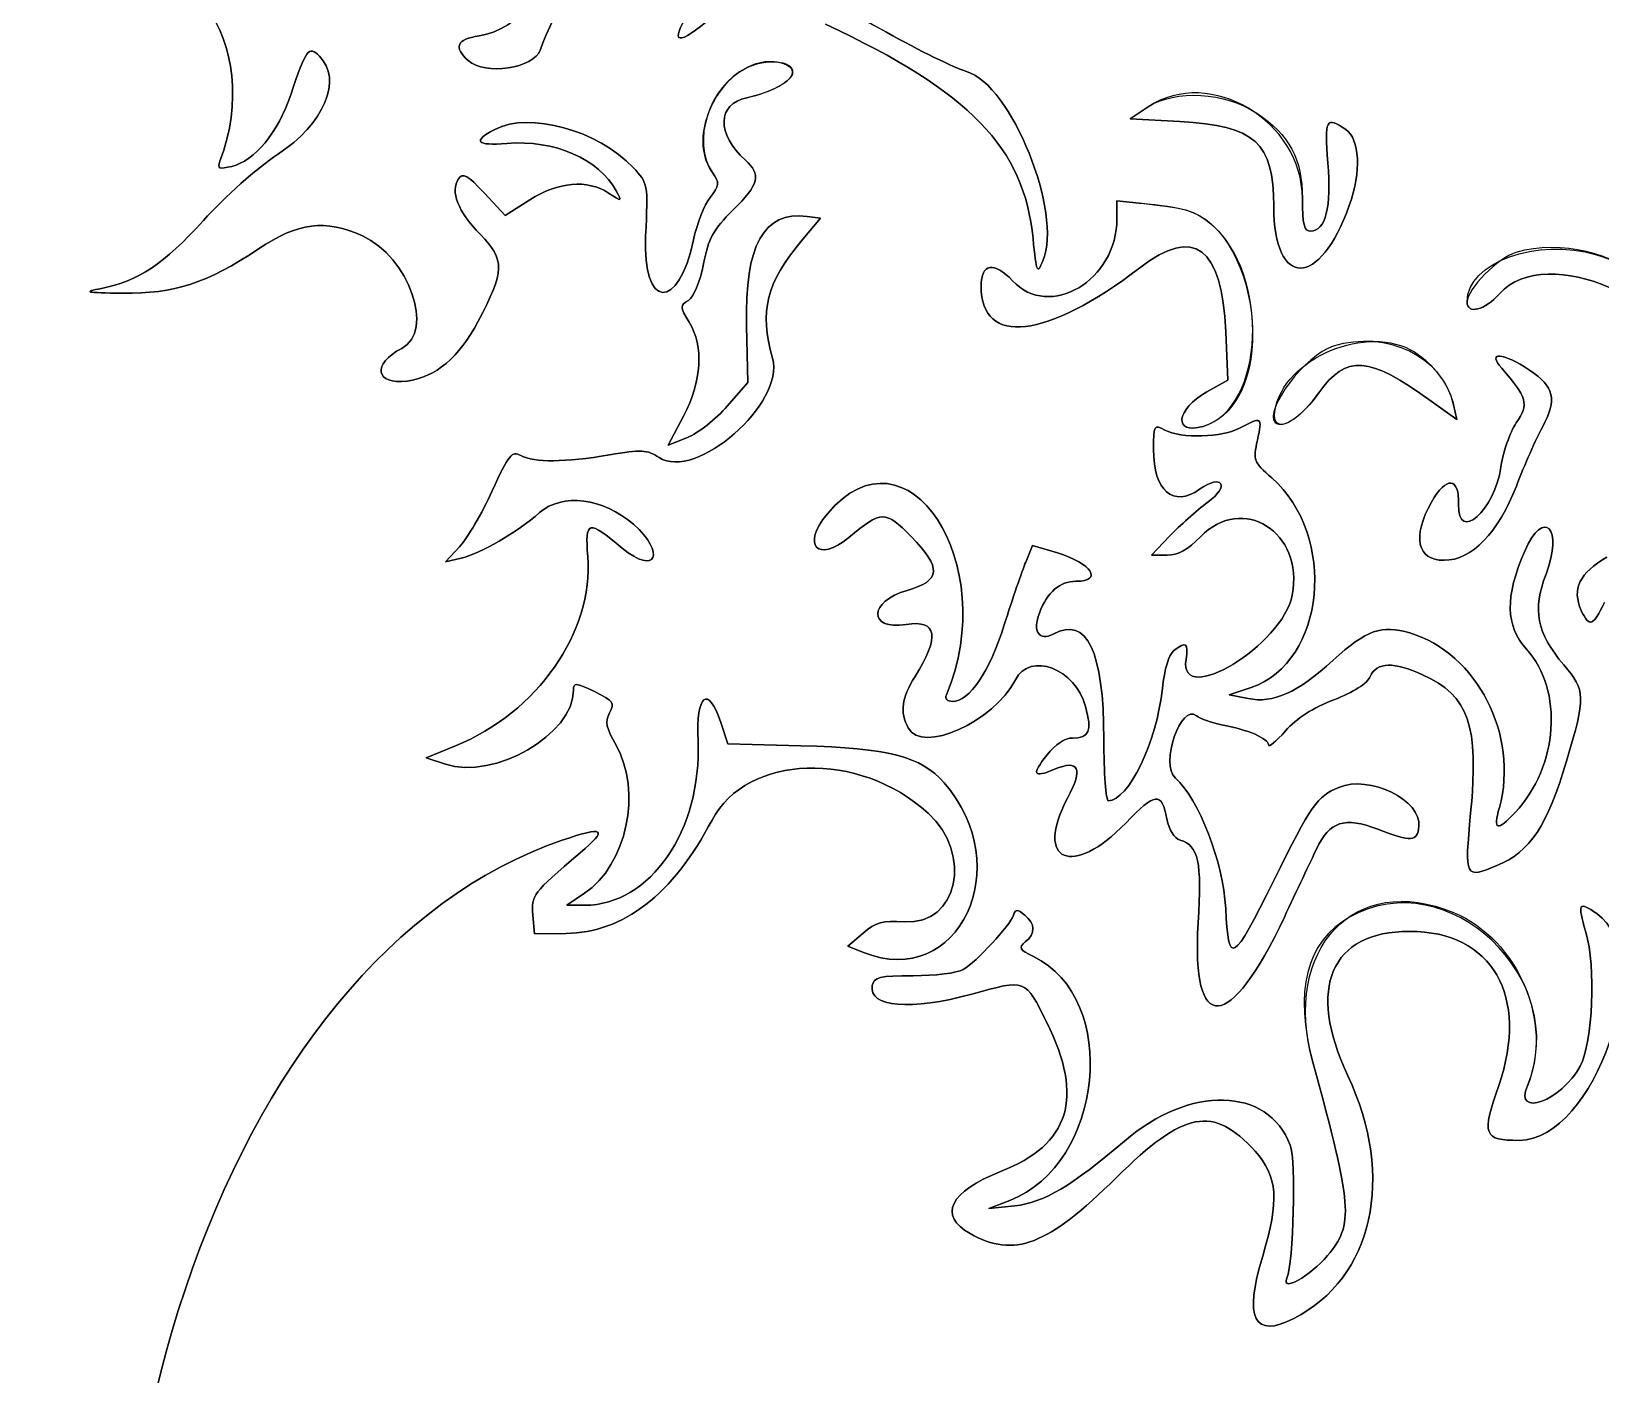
# Model space of a CAD drawing. Extents: x 0 to 106, y 0 to 59.
# Drawn here: x 40.89 to 54.13, y 35.49 to 46.82 of the extents above; entities that cross this region are included whole.
import ezdxf

# ---------------------------------------------------------------- set-up
doc = ezdxf.new("R2010")
doc.units = 0
doc.layers.get('0').update_dxf_attribs({"linetype": 'CONTINUOUS'})

msp = doc.modelspace()

# ---------------------------------------------------------------- linework, layer by layer
at = {"color": 7}
for p, q in [((50.314962, 46.186606), (50.160446, 46.085006)), ((50.160446, 46.085006), (50.314962, 46.186606)), ((50.160446, 46.085006), (50.579545, 46.061988)), ((50.579545, 46.061988), (50.160446, 46.085006)), ((44.88757, 45.269032), (44.712681, 45.456622)), ((44.712681, 45.456622), (44.88757, 45.269032)), ((45.096326, 45.401324), (44.88757, 45.269032)), ((44.88757, 45.269032), (45.096326, 45.401324)), ((50.237704, 45.373013), (50.050379, 45.393122)), ((50.050379, 45.393122), (50.050379, 45.243897)), ((50.050379, 45.243897), (50.050379, 45.393122)), ((50.050379, 45.393122), (50.237704, 45.373013)), ((47.385763, 45.052339), (47.549011, 45.247072)), ((47.549011, 45.247072), (47.385763, 45.052339)), ((47.549011, 45.247072), (47.435505, 45.26083)), ((47.435505, 45.26083), (47.549011, 45.247072)), ((46.924066, 44.3377), (46.934914, 43.859598)), ((46.934914, 43.859598), (46.924066, 44.3377)), ((50.967953, 44.287429), (50.985945, 43.879707)), ((50.985945, 43.879707), (50.967953, 44.287429)), ((46.934914, 43.859598), (46.761876, 43.660367)), ((46.761876, 43.660367), (46.934914, 43.859598)), ((50.985945, 43.879707), (50.809468, 43.780488)), ((50.809468, 43.780488), (50.985945, 43.879707)), ((46.263137, 43.329903), (46.392783, 43.576494)), ((46.392783, 43.576494), (46.263137, 43.329903)), ((52.703088, 43.702965), (52.918724, 43.548184)), ((52.918724, 43.548184), (52.703088, 43.702965)), ((52.918724, 43.548184), (52.891207, 43.670157)), ((52.891207, 43.670157), (52.918724, 43.548184)), ((46.425856, 43.39552), (46.263137, 43.329903)), ((46.263137, 43.329903), (46.425856, 43.39552)), ((50.493556, 42.562612), (50.341685, 42.402804)), ((50.341685, 42.402804), (50.493556, 42.562612)), ((44.383804, 42.346713), (44.502602, 42.473977)), ((44.502602, 42.473977), (44.383804, 42.346713)), ((49.337592, 42.48456), (49.280178, 42.344596)), ((49.280178, 42.344596), (49.337592, 42.48456)), ((49.5482, 42.42106), (49.337592, 42.48456)), ((49.337592, 42.48456), (49.5482, 42.42106)), ((50.341685, 42.402804), (50.473976, 42.402804)), ((50.473976, 42.402804), (50.341685, 42.402804)), ((44.516096, 42.377933), (44.383804, 42.346713)), ((44.383804, 42.346713), (44.516096, 42.377933)), ((50.99838, 41.223558), (51.183853, 41.287057)), ((51.183853, 41.287057), (50.99838, 41.223558)), ((51.156601, 41.192337), (50.99838, 41.223558)), ((50.99838, 41.223558), (51.156601, 41.192337)), ((46.766904, 40.810014), (46.707108, 40.989137)), ((46.707108, 40.989137), (46.766904, 40.810014)), ((44.220556, 40.692804), (44.468206, 40.79361)), ((44.468206, 40.79361), (44.220556, 40.692804)), ((47.383382, 40.793875), (46.766904, 40.810014)), ((46.766904, 40.810014), (47.383382, 40.793875)), ((44.382481, 40.639358), (44.220556, 40.692804)), ((44.220556, 40.692804), (44.382481, 40.639358)), ((45.406947, 39.44847), (45.556965, 39.549276)), ((45.556965, 39.549276), (45.406947, 39.44847)), ((45.120139, 39.365391), (45.133368, 39.205847)), ((45.133368, 39.205847), (45.120139, 39.365391)), ((45.558553, 39.44847), (45.406947, 39.44847)), ((45.406947, 39.44847), (45.558553, 39.44847)), ((45.133368, 39.205847), (45.397951, 39.209816)), ((45.397951, 39.209816), (45.133368, 39.205847)), ((47.907256, 39.212726), (47.779198, 39.102395)), ((47.779198, 39.102395), (47.907256, 39.212726)), ((47.779198, 39.102395), (47.91149, 39.049743)), ((47.91149, 39.049743), (47.779198, 39.102395)), ((48.969822, 36.889158), (49.14577, 36.957421)), ((49.14577, 36.957421), (48.969822, 36.889158)), ((49.18969, 36.912442), (48.969822, 36.889158)), ((48.969822, 36.889158), (49.18969, 36.912442))]:
    msp.add_line(p, q, dxfattribs=at)
for points in [[(45.184697, 46.668676), (45.282064, 46.949664), (45.659624, 47.659804), (45.795619, 47.817231)], [(45.795619, 47.817231), (45.659624, 47.659804), (45.282064, 46.949664), (45.184697, 46.668676)], [(42.479071, 45.725967), (42.862716, 46.725562), (42.164482, 47.683088), (41.380522, 47.232503)], [(41.380522, 47.232503), (42.164482, 47.683088), (42.862716, 46.725562), (42.479071, 45.725967)], [(45.317253, 47.66589), (45.272539, 47.186465), (45.01748, 46.84092), (44.666908, 46.784828)], [(44.666908, 46.784828), (45.01748, 46.84092), (45.272539, 47.186465), (45.317253, 47.66589)], [(48.106487, 46.814462), (47.237597, 47.302882), (46.948407, 47.382257), (46.665304, 47.209749)], [(47.365655, 47.193609), (47.501915, 47.137518), (47.83529, 46.966861), (48.106487, 46.814462)], [(46.434058, 46.978503), (46.269223, 46.708099), (46.344364, 46.695399), (46.63276, 46.944901)], [(46.63276, 46.944901), (46.344364, 46.695399), (46.269223, 46.708099), (46.434058, 46.978503)], [(47.591344, 46.883253), (48.815041, 46.308314), (49.265626, 45.842913), (49.34209, 45.074828)], [(49.34209, 45.074828), (49.265626, 45.842913), (48.815041, 46.308314), (47.591344, 46.883253)], [(44.666908, 46.784828), (44.47826, 46.754666), (44.449685, 46.690108), (44.574568, 46.576866)], [(44.574568, 46.576866), (44.449685, 46.690108), (44.47826, 46.754666), (44.666908, 46.784828)], [(48.779851, 46.484262), (48.680897, 46.513366), (48.37795, 46.662062), (48.106487, 46.814462)], [(48.106487, 46.814462), (48.37795, 46.662062), (48.680897, 46.513366), (48.779851, 46.484262)], [(43.319122, 46.614172), (43.228899, 46.704395), (43.207997, 46.67582), (43.077558, 46.287412)], [(43.077558, 46.287412), (43.207997, 46.67582), (43.228899, 46.704395), (43.319122, 46.614172)], [(44.574568, 46.576866), (44.718766, 46.446427), (45.129135, 46.508075), (45.184697, 46.668676)], [(45.184697, 46.668676), (45.129135, 46.508075), (44.718766, 46.446427), (44.574568, 46.576866)], [(46.63567, 45.631246), (46.385639, 45.988169), (46.780397, 46.644864), (47.194999, 46.562049)], [(42.965374, 45.782852), (43.361191, 46.043731), (43.518882, 46.414412), (43.319122, 46.614172)], [(43.319122, 46.614172), (43.518882, 46.414412), (43.361191, 46.043731), (42.965374, 45.782852)], [(46.920097, 46.512043), (46.609477, 46.362025), (46.456283, 45.887363), (46.63567, 45.631246)], [(47.316178, 46.477912), (47.316178, 46.57422), (47.08943, 46.593799), (46.920097, 46.512043)], [(47.194999, 46.562049), (47.435505, 46.513895), (47.278343, 46.338212), (46.927505, 46.262541)], [(51.615123, 45.412701), (51.613536, 46.067015), (50.836455, 46.529506), (50.314962, 46.186606)], [(46.927505, 46.262541), (47.134939, 46.307256), (47.316178, 46.407798), (47.316178, 46.477912)], [(49.425169, 44.886181), (49.595032, 45.29258), (49.159263, 46.372079), (48.779851, 46.484262)], [(48.779851, 46.484262), (49.159263, 46.372079), (49.595032, 45.29258), (49.425169, 44.886181)], [(43.077558, 46.287412), (42.970931, 45.969383), (42.772493, 45.728348), (42.579612, 45.683105)], [(42.579612, 45.683105), (42.772493, 45.728348), (42.970931, 45.969383), (43.077558, 46.287412)], [(46.914805, 45.736286), (46.668743, 45.959065), (46.674564, 46.208037), (46.927505, 46.262541)], [(46.927505, 46.262541), (46.674564, 46.208037), (46.668743, 45.959065), (46.914805, 45.736286)], [(50.314962, 46.186606), (50.539328, 46.334243), (50.966101, 46.308843), (51.22989, 46.132367)], [(45.966275, 45.673844), (45.671265, 45.987904), (45.09368, 46.147448), (44.800522, 45.995577)], [(44.800522, 45.995577), (45.09368, 46.147448), (45.671265, 45.987904), (45.966275, 45.673844)], [(51.22989, 46.132367), (51.507173, 45.947158), (51.614329, 45.746869), (51.615123, 45.412701)], [(51.980777, 45.994254), (51.815677, 46.109877), (51.800067, 46.080773), (51.830494, 45.713796)], [(51.830494, 45.713796), (51.800067, 46.080773), (51.815677, 46.109877), (51.980777, 45.994254)], [(44.800522, 45.995577), (44.607112, 45.895829), (44.642037, 45.854819), (44.902387, 45.876515)], [(44.902387, 45.876515), (44.642037, 45.854819), (44.607112, 45.895829), (44.800522, 45.995577)], [(50.579545, 46.061988), (51.217719, 46.026798), (51.373294, 45.886834), (51.373294, 45.34682)], [(51.373294, 45.34682), (51.373294, 45.886834), (51.217719, 46.026798), (50.579545, 46.061988)], [(52.010939, 45.351847), (52.113333, 45.643153), (52.100898, 45.910117), (51.980777, 45.994254)], [(51.980777, 45.994254), (52.100898, 45.910117), (52.113333, 45.643153), (52.010939, 45.351847)], [(44.902387, 45.876515), (45.302701, 45.909588), (45.679996, 45.745811), (45.824459, 45.475672)], [(45.824459, 45.475672), (45.679996, 45.745811), (45.302701, 45.909588), (44.902387, 45.876515)], [(42.340165, 45.226963), (42.518229, 45.423549), (42.799481, 45.67358), (42.965374, 45.782852)], [(42.965374, 45.782852), (42.799481, 45.67358), (42.518229, 45.423549), (42.340165, 45.226963)], [(42.579612, 45.683105), (42.471663, 45.657705), (42.455523, 45.664584), (42.479071, 45.725967)], [(42.479071, 45.725967), (42.455523, 45.664584), (42.471663, 45.657705), (42.579612, 45.683105)], [(46.809766, 45.313747), (47.030164, 45.53044), (47.050801, 45.613255), (46.914805, 45.736286)], [(46.914805, 45.736286), (47.050801, 45.613255), (47.030164, 45.53044), (46.809766, 45.313747)], [(51.830494, 45.713796), (51.861979, 45.338618), (51.811179, 45.137005), (51.685767, 45.137005)], [(51.685767, 45.137005), (51.811179, 45.137005), (51.861979, 45.338618), (51.830494, 45.713796)], [(44.493342, 45.577801), (44.421904, 45.470909), (44.487521, 45.303957), (44.67802, 45.108695)], [(44.67802, 45.108695), (44.487521, 45.303957), (44.421904, 45.470909), (44.493342, 45.577801)], [(44.712681, 45.456622), (44.567425, 45.612196), (44.530119, 45.632834), (44.493342, 45.577801)], [(44.493342, 45.577801), (44.530119, 45.632834), (44.567425, 45.612196), (44.712681, 45.456622)], [(45.758842, 45.458209), (45.580778, 45.57489), (45.337097, 45.553988), (45.096326, 45.401324)], [(45.096326, 45.401324), (45.337097, 45.553988), (45.580778, 45.57489), (45.758842, 45.458209)], [(46.072108, 45.095201), (46.09354, 45.535732), (46.092746, 45.539171), (45.966275, 45.673844)], [(45.966275, 45.673844), (46.092746, 45.539171), (46.09354, 45.535732), (46.072108, 45.095201)], [(46.63567, 45.631246), (46.69917, 45.540494), (46.697583, 45.52409), (46.616091, 45.420374)], [(46.616091, 45.420374), (46.697583, 45.52409), (46.69917, 45.540494), (46.63567, 45.631246)], [(45.824459, 45.475672), (45.873407, 45.38439), (45.872084, 45.384126), (45.758842, 45.458209)], [(45.758842, 45.458209), (45.872084, 45.384126), (45.873407, 45.38439), (45.824459, 45.475672)], [(46.616091, 45.420374), (46.567408, 45.358461), (46.504966, 45.198124), (46.476921, 45.064245)], [(46.476921, 45.064245), (46.504966, 45.198124), (46.567408, 45.358461), (46.616091, 45.420374)], [(46.560793, 44.859987), (46.603391, 45.07668), (46.644402, 45.151557), (46.809766, 45.313747)], [(46.809766, 45.313747), (46.644402, 45.151557), (46.603391, 45.07668), (46.560793, 44.859987)], [(47.435505, 45.26083), (47.067205, 45.30528), (46.908191, 45.018207), (46.924066, 44.3377)], [(46.924066, 44.3377), (46.908191, 45.018207), (47.067205, 45.30528), (47.435505, 45.26083)], [(50.844657, 45.195743), (50.712895, 45.306603), (50.629551, 45.330945), (50.237704, 45.373013)], [(50.237704, 45.373013), (50.340891, 45.361901), (50.489058, 45.343115), (50.56711, 45.331209)], [(50.56711, 45.331209), (51.267461, 45.225111), (51.443673, 43.686561), (50.777982, 43.489447)], [(51.373294, 45.34682), (51.373294, 44.649114), (51.764348, 44.652289), (52.010939, 45.351847)], [(52.010939, 45.351847), (51.764348, 44.652289), (51.373294, 44.649114), (51.373294, 45.34682)], [(51.685767, 45.137005), (51.629411, 45.137005), (51.615652, 45.190451), (51.615123, 45.412701)], [(51.615123, 45.412701), (51.615652, 45.190451), (51.629411, 45.137005), (51.685767, 45.137005)], [(41.48027, 44.653612), (41.792742, 44.715524), (42.004409, 44.856547), (42.340165, 45.226963)], [(42.340165, 45.226963), (42.004409, 44.856547), (41.792742, 44.715524), (41.48027, 44.653612)], [(43.682659, 45.097053), (43.369393, 45.239134), (43.138147, 45.210295), (42.805037, 44.986722)], [(42.805037, 44.986722), (43.138147, 45.210295), (43.369393, 45.239134), (43.682659, 45.097053)], [(50.050379, 45.243897), (50.050379, 44.720552), (49.483378, 44.382679), (49.168259, 44.717906)], [(49.168259, 44.717906), (49.483378, 44.382679), (50.050379, 44.720552), (50.050379, 45.243897)], [(50.244318, 44.828237), (50.703105, 45.179603), (50.936732, 45.004978), (50.967953, 44.287429)], [(50.967953, 44.287429), (50.936732, 45.004978), (50.703105, 45.179603), (50.244318, 44.828237)], [(50.777982, 43.489447), (51.300534, 43.643963), (51.344719, 44.775056), (50.844657, 45.195743)], [(54.834305, 43.857217), (55.141486, 44.450941), (54.198247, 45.182778), (53.417198, 44.95656)], [(44.014446, 44.147465), (44.293846, 44.291927), (44.074771, 44.918724), (43.682659, 45.097053)], [(43.682659, 45.097053), (44.074771, 44.918724), (44.293846, 44.291927), (44.014446, 44.147465)], [(44.67802, 45.108695), (44.887041, 44.894118), (44.884395, 44.802572), (44.657383, 44.372096)], [(44.657383, 44.372096), (44.884395, 44.802572), (44.887041, 44.894118), (44.67802, 45.108695)], [(46.476921, 45.064245), (46.350714, 44.455175), (46.042475, 44.478723), (46.072108, 45.095201)], [(46.072108, 45.095201), (46.042475, 44.478723), (46.350714, 44.455175), (46.476921, 45.064245)], [(47.143141, 44.064386), (47.03228, 44.463112), (47.090489, 44.699649), (47.385763, 45.052339)], [(47.385763, 45.052339), (47.090489, 44.699649), (47.03228, 44.463112), (47.143141, 44.064386)], [(49.34209, 45.074828), (49.371194, 44.782199), (49.376486, 44.770029), (49.425169, 44.886181)], [(49.425169, 44.886181), (49.376486, 44.770029), (49.371194, 44.782199), (49.34209, 45.074828)], [(53.004713, 44.540106), (53.004713, 44.871628), (53.595262, 45.08647), (54.097177, 44.937245)], [(53.277763, 44.607839), (53.670669, 45.055514), (54.879284, 44.513912), (54.615495, 44.008029)], [(54.615495, 44.008029), (54.879284, 44.513912), (53.670669, 45.055514), (53.277763, 44.607839)], [(42.805037, 44.986722), (42.375619, 44.698856), (42.093573, 44.606781), (41.659128, 44.612602)], [(41.659128, 44.612602), (42.093573, 44.606781), (42.375619, 44.698856), (42.805037, 44.986722)], [(53.417198, 44.95656), (53.268767, 44.913433), (53.004713, 44.646997), (53.004713, 44.540106)], [(54.097177, 44.937245), (54.68852, 44.761826), (55.037505, 44.250123), (54.834305, 43.857217)], [(46.433, 44.552541), (46.479037, 44.581381), (46.530102, 44.704412), (46.560793, 44.859987)], [(46.560793, 44.859987), (46.530102, 44.704412), (46.479037, 44.581381), (46.433, 44.552541)], [(49.168259, 44.717906), (49.012684, 44.883535), (48.903676, 44.864485), (48.903676, 44.671868)], [(48.903676, 44.671868), (48.903676, 44.864485), (49.012684, 44.883535), (49.168259, 44.717906)], [(48.903676, 44.671868), (48.903676, 44.160165), (49.456919, 44.224458), (50.244318, 44.828237)], [(50.244318, 44.828237), (49.456919, 44.224458), (48.903676, 44.160165), (48.903676, 44.671868)], [(41.659128, 44.612602), (41.34348, 44.616835), (41.320462, 44.622127), (41.48027, 44.653612)], [(41.48027, 44.653612), (41.320462, 44.622127), (41.34348, 44.616835), (41.659128, 44.612602)], [(46.43935, 44.368921), (46.361033, 44.497243), (46.360769, 44.507298), (46.433, 44.552541)], [(46.433, 44.552541), (46.360769, 44.507298), (46.361033, 44.497243), (46.43935, 44.368921)], [(53.004713, 44.540106), (53.004713, 44.430833), (53.155261, 44.468404), (53.277763, 44.607839)], [(53.277763, 44.607839), (53.155261, 44.468404), (53.004713, 44.430833), (53.004713, 44.540106)], [(44.657383, 44.372096), (44.497575, 44.069413), (44.299667, 43.903255), (44.060484, 43.87124)], [(44.060484, 43.87124), (44.299667, 43.903255), (44.497575, 44.069413), (44.657383, 44.372096)], [(46.392783, 43.576494), (46.547829, 43.87124), (46.565027, 44.16281), (46.43935, 44.368921)], [(46.43935, 44.368921), (46.565027, 44.16281), (46.547829, 43.87124), (46.392783, 43.576494)], [(51.391021, 43.65878), (51.50294, 44.104602), (52.230014, 44.367333), (52.595932, 44.094019)], [(52.891207, 43.670157), (52.799926, 44.076292), (52.330556, 44.305156), (51.874414, 44.165192)], [(44.060484, 43.87124), (43.791667, 43.834992), (43.761505, 44.016761), (44.014446, 44.147465)], [(44.014446, 44.147465), (43.761505, 44.016761), (43.791667, 43.834992), (44.060484, 43.87124)], [(51.874414, 44.165192), (51.642375, 44.094019), (51.285188, 43.622532), (51.386523, 43.521197)], [(53.532292, 43.964109), (53.305279, 44.114392), (53.170607, 44.123123), (53.297342, 43.979454)], [(53.297342, 43.979454), (53.170607, 44.123123), (53.305279, 44.114392), (53.532292, 43.964109)], [(46.185615, 43.22698), (46.49597, 43.023516), (47.249238, 43.682328), (47.143141, 44.064386)], [(47.143141, 44.064386), (47.249238, 43.682328), (46.49597, 43.023516), (46.185615, 43.22698)], [(51.7535, 43.771757), (51.987656, 44.097723), (52.17207, 44.084494), (52.703088, 43.702965)], [(52.703088, 43.702965), (52.17207, 44.084494), (51.987656, 44.097723), (51.7535, 43.771757)], [(52.595932, 44.094019), (52.74648, 43.981571), (52.856811, 43.82335), (52.891207, 43.670157)], [(53.297342, 43.979454), (53.512713, 43.735244), (53.528323, 43.677301), (53.420638, 43.518551)], [(53.420638, 43.518551), (53.528323, 43.677301), (53.512713, 43.735244), (53.297342, 43.979454)], [(53.640771, 43.483361), (53.766977, 43.715136), (53.742106, 43.825467), (53.532292, 43.964109)], [(53.532292, 43.964109), (53.742106, 43.825467), (53.766977, 43.715136), (53.640771, 43.483361)], [(50.809468, 43.780488), (50.545943, 43.632586), (50.522395, 43.413776), (50.777982, 43.489447)], [(50.777982, 43.489447), (50.522395, 43.413776), (50.545943, 43.632586), (50.809468, 43.780488)], [(51.7535, 43.771757), (51.541569, 43.476747), (51.328844, 43.410336), (51.391021, 43.65878)], [(51.386523, 43.521197), (51.446054, 43.461665), (51.612213, 43.575172), (51.7535, 43.771757)], [(46.761876, 43.660367), (46.666627, 43.550565), (46.51555, 43.431503), (46.425856, 43.39552)], [(46.425856, 43.39552), (46.51555, 43.431503), (46.666627, 43.550565), (46.761876, 43.660367)], [(51.235711, 43.371972), (51.280161, 43.569615), (51.272753, 43.575172), (51.090455, 43.476482)], [(51.090455, 43.476482), (51.272753, 43.575172), (51.280161, 43.569615), (51.235711, 43.371972)], [(48.610783, 41.223293), (49.076449, 42.334806), (48.277673, 43.549507), (47.606161, 42.751525)], [(47.606161, 42.751525), (48.277673, 43.549507), (49.076449, 42.334806), (48.610783, 41.223293)], [(50.453868, 43.457697), (50.362852, 43.50638), (50.358883, 43.499765), (50.358883, 43.296301)], [(50.358883, 43.296301), (50.358883, 43.499765), (50.362852, 43.50638), (50.453868, 43.457697)], [(51.090455, 43.476482), (50.940436, 43.395255), (50.589864, 43.384936), (50.453868, 43.457697)], [(50.453868, 43.457697), (50.589864, 43.384936), (50.940436, 43.395255), (51.090455, 43.476482)], [(53.420638, 43.518551), (53.366134, 43.438382), (53.307661, 43.269843), (53.290198, 43.143637)], [(53.290198, 43.143637), (53.307661, 43.269843), (53.366134, 43.438382), (53.420638, 43.518551)], [(53.421431, 42.985416), (53.489429, 43.162157), (53.588119, 43.386259), (53.640771, 43.483361)], [(53.640771, 43.483361), (53.588119, 43.386259), (53.489429, 43.162157), (53.421431, 42.985416)], [(51.356361, 43.053943), (51.203167, 43.188351), (51.197876, 43.202639), (51.235711, 43.371972)], [(51.235711, 43.371972), (51.197876, 43.202639), (51.203167, 43.188351), (51.356361, 43.053943)], [(44.778033, 42.944935), (44.918526, 43.253703), (44.942868, 43.283601), (45.019862, 43.242591)], [(45.019862, 43.242591), (44.942868, 43.283601), (44.918526, 43.253703), (44.778033, 42.944935)], [(45.019862, 43.242591), (45.132574, 43.182266), (45.391601, 43.184382), (45.767309, 43.248941)], [(45.767309, 43.248941), (45.391601, 43.184382), (45.132574, 43.182266), (45.019862, 43.242591)], [(45.767309, 43.248941), (46.035596, 43.294978), (46.085602, 43.292332), (46.185615, 43.22698)], [(46.185615, 43.22698), (46.085602, 43.292332), (46.035596, 43.294978), (45.767309, 43.248941)], [(50.358883, 43.296301), (50.358883, 42.944141), (50.523718, 42.801002), (50.748084, 42.958164)], [(50.748084, 42.958164), (50.523718, 42.801002), (50.358883, 42.944141), (50.358883, 43.296301)], [(50.748084, 42.958164), (50.939907, 43.092572), (51.005524, 42.987797), (50.816611, 42.848627)], [(50.816611, 42.848627), (51.005524, 42.987797), (50.939907, 43.092572), (50.748084, 42.958164)], [(51.183853, 41.287057), (51.809327, 41.50137), (51.913044, 42.564994), (51.356361, 43.053943)], [(51.356361, 43.053943), (51.913044, 42.564994), (51.809327, 41.50137), (51.183853, 41.287057)], [(52.93354, 42.831429), (52.940684, 43.062674), (52.829559, 43.071935), (52.705205, 42.850479)], [(52.705205, 42.850479), (52.829559, 43.071935), (52.940684, 43.062674), (52.93354, 42.831429)], [(53.290198, 43.143637), (53.240192, 42.7801), (52.923486, 42.502817), (52.93354, 42.831429)], [(52.93354, 42.831429), (52.923486, 42.502817), (53.240192, 42.7801), (53.290198, 43.143637)], [(44.502602, 42.473977), (44.567954, 42.544091), (44.691779, 42.756022), (44.778033, 42.944935)], [(44.778033, 42.944935), (44.691779, 42.756022), (44.567954, 42.544091), (44.502602, 42.473977)], [(45.968921, 42.663683), (45.716509, 42.885404), (45.367788, 42.928531), (45.178082, 42.761843)], [(45.178082, 42.761843), (45.367788, 42.928531), (45.716509, 42.885404), (45.968921, 42.663683)], [(50.755757, 42.557321), (51.111886, 42.924562), (51.628881, 42.596479), (51.529398, 42.06599)], [(51.529398, 42.06599), (51.628881, 42.596479), (51.111886, 42.924562), (50.755757, 42.557321)], [(52.811038, 42.358883), (53.043078, 42.358883), (53.270884, 42.59251), (53.421431, 42.985416)], [(53.421431, 42.985416), (53.270884, 42.59251), (53.043078, 42.358883), (52.811038, 42.358883)], [(47.786871, 42.550706), (48.064154, 42.781422), (48.094052, 42.781687), (48.313656, 42.559173)], [(48.313656, 42.559173), (48.094052, 42.781687), (48.064154, 42.781422), (47.786871, 42.550706)], [(50.816611, 42.848627), (50.72242, 42.779306), (50.577164, 42.650718), (50.493556, 42.562612)], [(50.493556, 42.562612), (50.577164, 42.650718), (50.72242, 42.779306), (50.816611, 42.848627)], [(52.705205, 42.850479), (52.539576, 42.555998), (52.581909, 42.358883), (52.811038, 42.358883)], [(52.811038, 42.358883), (52.581909, 42.358883), (52.539576, 42.555998), (52.705205, 42.850479)], [(53.671198, 42.241938), (53.8191, 42.628229), (53.653206, 42.807881), (53.491811, 42.435877)], [(53.491811, 42.435877), (53.653206, 42.807881), (53.8191, 42.628229), (53.671198, 42.241938)], [(45.178082, 42.761843), (44.98282, 42.590658), (44.684106, 42.417356), (44.516096, 42.377933)], [(44.516096, 42.377933), (44.684106, 42.417356), (44.98282, 42.590658), (45.178082, 42.761843)], [(45.584217, 42.390633), (45.56014, 42.697285), (45.58554, 42.703635), (45.875523, 42.4626)], [(45.875523, 42.4626), (45.58554, 42.703635), (45.56014, 42.697285), (45.584217, 42.390633)], [(45.875523, 42.4626), (46.159421, 42.226327), (46.248585, 42.41815), (45.968921, 42.663683)], [(45.968921, 42.663683), (46.248585, 42.41815), (46.159421, 42.226327), (45.875523, 42.4626)], [(47.606161, 42.751525), (47.384705, 42.488529), (47.524934, 42.33269), (47.786871, 42.550706)], [(47.786871, 42.550706), (47.524934, 42.33269), (47.384705, 42.488529), (47.606161, 42.751525)], [(48.313656, 42.559173), (48.573741, 42.295119), (48.565539, 42.185581), (48.279525, 42.105148)], [(48.279525, 42.105148), (48.565539, 42.185581), (48.573741, 42.295119), (48.313656, 42.559173)], [(50.473976, 42.402804), (50.567374, 42.402804), (50.650453, 42.448312), (50.755757, 42.557321)], [(50.755757, 42.557321), (50.650453, 42.448312), (50.567374, 42.402804), (50.473976, 42.402804)], [(44.468206, 40.79361), (45.158503, 41.074333), (45.633694, 41.754047), (45.584217, 42.390633)], [(45.584217, 42.390633), (45.633694, 41.754047), (45.158503, 41.074333), (44.468206, 40.79361)], [(49.704304, 42.182406), (49.937137, 42.182406), (49.837919, 42.334013), (49.5482, 42.42106)], [(49.5482, 42.42106), (49.837919, 42.334013), (49.937137, 42.182406), (49.704304, 42.182406)], [(53.491811, 42.435877), (53.323536, 42.048263), (53.327769, 41.807228), (53.506627, 41.60932)], [(53.506627, 41.60932), (53.327769, 41.807228), (53.323536, 42.048263), (53.491811, 42.435877)], [(54.184753, 42.384812), (53.955095, 42.255696), (53.887098, 42.114938), (53.968325, 41.936609)], [(53.968325, 41.936609), (53.887098, 42.114938), (53.955095, 42.255696), (54.184753, 42.384812)], [(49.280178, 42.344596), (49.248428, 42.267602), (49.167465, 42.029213), (49.099732, 41.815165)], [(49.099732, 41.815165), (49.167465, 42.029213), (49.248428, 42.267602), (49.280178, 42.344596)], [(49.395801, 41.914119), (49.463269, 42.091654), (49.56778, 42.182406), (49.704304, 42.182406)], [(49.704304, 42.182406), (49.56778, 42.182406), (49.463269, 42.091654), (49.395801, 41.914119)], [(53.821481, 41.475705), (53.592617, 41.749549), (53.555575, 41.939255), (53.671198, 42.241938)], [(53.671198, 42.241938), (53.555575, 41.939255), (53.592617, 41.749549), (53.821481, 41.475705)], [(48.279525, 42.105148), (47.953558, 42.013338), (47.946679, 41.76463), (48.271587, 41.817282)], [(48.271587, 41.817282), (47.946679, 41.76463), (47.953558, 42.013338), (48.279525, 42.105148)], [(51.529398, 42.06599), (51.450023, 41.642922), (50.572666, 41.109787), (50.632991, 41.521478)], [(50.632991, 41.521478), (50.572666, 41.109787), (51.450023, 41.642922), (51.529398, 42.06599)], [(53.968325, 41.936609), (54.034999, 41.790559), (54.071777, 41.802994), (54.164116, 42.003284)], [(54.164116, 42.003284), (54.071777, 41.802994), (54.034999, 41.790559), (53.968325, 41.936609)], [(48.271587, 41.817282), (48.533524, 41.85988), (48.558131, 41.714624), (48.3462, 41.378603)], [(48.3462, 41.378603), (48.558131, 41.714624), (48.533524, 41.85988), (48.271587, 41.817282)], [(49.512746, 41.736849), (49.39289, 41.67282), (49.336534, 41.75828), (49.395801, 41.914119)], [(49.395801, 41.914119), (49.336534, 41.75828), (49.39289, 41.67282), (49.512746, 41.736849)], [(49.939519, 40.848379), (49.93846, 41.595032), (49.797173, 41.889248), (49.512746, 41.736849)], [(49.512746, 41.736849), (49.797173, 41.889248), (49.93846, 41.595032), (49.939519, 40.848379)], [(49.099732, 41.815165), (48.97432, 41.418291), (48.805251, 41.16826), (48.661847, 41.16826)], [(48.661847, 41.16826), (48.805251, 41.16826), (48.97432, 41.418291), (49.099732, 41.815165)], [(52.521849, 41.746109), (52.28346, 41.817546), (52.158577, 41.773097), (51.87415, 41.515393)], [(51.87415, 41.515393), (52.158577, 41.773097), (52.28346, 41.817546), (52.521849, 41.746109)], [(53.277498, 40.273175), (53.445244, 40.880923), (53.088586, 41.576247), (52.521849, 41.746109)], [(52.521849, 41.746109), (53.088586, 41.576247), (53.445244, 40.880923), (53.277498, 40.273175)], [(49.193659, 41.351087), (49.317749, 41.591063), (49.699277, 41.445278), (49.785531, 41.125133)], [(49.785531, 41.125133), (49.699277, 41.445278), (49.317749, 41.591063), (49.193659, 41.351087)], [(50.531656, 41.59662), (50.488528, 41.563811), (50.450958, 41.441045), (50.43376, 41.278326)], [(50.43376, 41.278326), (50.450958, 41.441045), (50.488528, 41.563811), (50.531656, 41.59662)], [(50.632991, 41.521478), (50.654157, 41.665411), (50.637224, 41.677847), (50.531656, 41.59662)], [(50.531656, 41.59662), (50.637224, 41.677847), (50.654157, 41.665411), (50.632991, 41.521478)], [(53.506627, 41.60932), (53.820423, 41.261922), (53.775708, 40.621367), (53.410319, 40.231107)], [(53.410319, 40.231107), (53.775708, 40.621367), (53.820423, 41.261922), (53.506627, 41.60932)], [(51.87415, 41.515393), (51.569086, 41.239168), (51.370913, 41.150003), (51.156601, 41.192337)], [(51.156601, 41.192337), (51.370913, 41.150003), (51.569086, 41.239168), (51.87415, 41.515393)], [(52.188474, 41.379662), (52.242449, 41.500311), (52.388764, 41.504809), (52.630064, 41.39342)], [(52.630064, 41.39342), (52.388764, 41.504809), (52.242449, 41.500311), (52.188474, 41.379662)], [(53.844235, 40.663435), (54.007747, 41.21906), (54.006954, 41.253985), (53.821481, 41.475705)], [(53.821481, 41.475705), (54.006954, 41.253985), (54.007747, 41.21906), (53.844235, 40.663435)], [(45.641367, 41.251074), (45.481295, 41.328332), (45.464097, 41.329391), (45.464097, 41.26351)], [(45.464097, 41.26351), (45.464097, 41.329391), (45.481295, 41.328332), (45.641367, 41.251074)], [(48.3462, 41.378603), (48.233223, 41.199745), (48.216819, 41.077508), (48.287991, 40.944687)], [(48.287991, 40.944687), (48.216819, 41.077508), (48.233223, 41.199745), (48.3462, 41.378603)], [(48.287991, 40.944687), (48.406525, 40.723231), (49.00898, 40.993635), (49.193659, 41.351087)], [(49.193659, 41.351087), (49.00898, 40.993635), (48.406525, 40.723231), (48.287991, 40.944687)], [(51.880235, 41.182018), (52.049039, 41.246047), (52.160693, 41.317485), (52.188474, 41.379662)], [(52.188474, 41.379662), (52.160693, 41.317485), (52.049039, 41.246047), (51.880235, 41.182018)], [(52.630064, 41.39342), (53.021911, 41.21271), (53.105784, 40.970352), (53.035405, 40.224757)], [(53.035405, 40.224757), (53.105784, 40.970352), (53.021911, 41.21271), (52.630064, 41.39342)], [(45.464097, 41.26351), (45.463303, 40.88886), (44.794966, 40.503363), (44.382481, 40.639358)], [(44.382481, 40.639358), (44.794966, 40.503363), (45.463303, 40.88886), (45.464097, 41.26351)], [(45.768896, 41.072481), (45.813611, 41.155824), (45.800646, 41.174081), (45.641367, 41.251074)], [(45.641367, 41.251074), (45.800646, 41.174081), (45.813611, 41.155824), (45.768896, 41.072481)], [(46.707108, 40.989137), (46.599687, 41.311928), (46.497823, 41.230437), (46.51502, 40.835679)], [(46.51502, 40.835679), (46.497823, 41.230437), (46.599687, 41.311928), (46.707108, 40.989137)], [(48.661847, 41.16826), (48.619779, 41.16826), (48.597554, 41.191808), (48.610783, 41.223293)], [(48.610783, 41.223293), (48.597554, 41.191808), (48.619779, 41.16826), (48.661847, 41.16826)], [(50.43376, 41.278326), (50.386135, 40.82536), (50.147746, 40.330325), (49.977354, 40.330325)], [(49.977354, 40.330325), (50.147746, 40.330325), (50.386135, 40.82536), (50.43376, 41.278326)], [(45.822871, 40.798373), (45.738469, 40.946275), (45.728415, 40.997074), (45.768896, 41.072481)], [(45.768896, 41.072481), (45.728415, 40.997074), (45.738469, 40.946275), (45.822871, 40.798373)], [(49.785531, 41.125133), (49.841888, 40.915054), (49.819133, 40.859491), (49.675994, 40.859491)], [(49.675994, 40.859491), (49.819133, 40.859491), (49.841888, 40.915054), (49.785531, 41.125133)], [(50.543562, 40.521354), (50.413651, 40.638829), (50.588276, 41.154766), (50.721626, 41.047345)], [(50.721626, 41.047345), (50.588276, 41.154766), (50.413651, 40.638829), (50.543562, 40.521354)], [(51.472513, 40.919287), (51.564852, 41.024062), (51.709579, 41.11746), (51.880235, 41.182018)], [(51.880235, 41.182018), (51.709579, 41.11746), (51.564852, 41.024062), (51.472513, 40.919287)], [(50.721626, 41.047345), (50.752582, 41.022474), (50.847303, 40.988608), (50.932234, 40.971939)], [(50.932234, 40.971939), (50.847303, 40.988608), (50.752582, 41.022474), (50.721626, 41.047345)], [(50.932234, 40.971939), (51.158188, 40.928283), (51.329109, 40.855258), (51.329109, 40.802606)], [(51.329109, 40.802606), (51.329109, 40.855258), (51.158188, 40.928283), (50.932234, 40.971939)], [(45.556965, 39.549276), (45.913094, 39.789253), (46.045121, 40.409436), (45.822871, 40.798373)], [(45.822871, 40.798373), (46.045121, 40.409436), (45.913094, 39.789253), (45.556965, 39.549276)], [(46.51502, 40.835679), (46.548093, 40.083205), (46.110473, 39.44847), (45.558553, 39.44847)], [(45.558553, 39.44847), (46.110473, 39.44847), (46.548093, 40.083205), (46.51502, 40.835679)], [(48.590939, 40.48246), (48.395148, 40.705504), (48.128448, 40.774296), (47.383382, 40.793875)], [(47.383382, 40.793875), (48.128448, 40.774296), (48.395148, 40.705504), (48.590939, 40.48246)], [(49.675994, 40.859491), (49.610907, 40.859491), (49.529944, 40.80631), (49.460623, 40.71741)], [(49.460623, 40.71741), (49.529944, 40.80631), (49.610907, 40.859491), (49.675994, 40.859491)], [(49.977354, 40.330325), (49.956981, 40.330325), (49.939783, 40.563423), (49.939519, 40.848379)], [(49.939519, 40.848379), (49.939783, 40.563423), (49.956981, 40.330325), (49.977354, 40.330325)], [(51.329109, 40.802606), (51.329109, 40.777471), (51.393667, 40.829858), (51.472513, 40.919287)], [(51.472513, 40.919287), (51.393667, 40.829858), (51.329109, 40.777471), (51.329109, 40.802606)], [(46.63276, 40.167077), (46.927505, 40.726406), (47.873654, 40.756833), (48.456002, 40.22608)], [(48.456002, 40.22608), (47.873654, 40.756833), (46.927505, 40.726406), (46.63276, 40.167077)], [(49.460623, 40.71741), (49.327274, 40.547283), (49.341032, 40.520296), (49.522271, 40.595437)], [(49.522271, 40.595437), (49.341032, 40.520296), (49.327274, 40.547283), (49.460623, 40.71741)], [(49.522271, 40.595437), (49.731027, 40.681956), (49.767011, 40.603375), (49.633661, 40.352286)], [(49.633661, 40.352286), (49.767011, 40.603375), (49.731027, 40.681956), (49.522271, 40.595437)], [(53.25739, 39.783168), (53.53626, 39.898526), (53.684162, 40.120775), (53.844235, 40.663435)], [(53.844235, 40.663435), (53.684162, 40.120775), (53.53626, 39.898526), (53.25739, 39.783168)], [(52.599107, 40.112044), (52.624772, 40.334294), (52.180537, 40.551252), (51.922039, 40.442508)], [(51.922039, 40.442508), (52.180537, 40.551252), (52.624772, 40.334294), (52.599107, 40.112044)], [(47.91149, 39.049743), (48.715028, 38.729598), (49.211386, 39.776024), (48.590939, 40.48246)], [(48.590939, 40.48246), (49.211386, 39.776024), (48.715028, 38.729598), (47.91149, 39.049743)], [(50.124462, 40.142207), (50.374229, 40.402292), (50.428733, 40.407583), (50.472124, 40.176073)], [(50.472124, 40.176073), (50.428733, 40.407583), (50.374229, 40.402292), (50.124462, 40.142207)], [(50.967953, 39.421747), (50.947315, 39.814388), (50.744645, 40.339321), (50.543562, 40.521354)], [(50.543562, 40.521354), (50.744645, 40.339321), (50.947315, 39.814388), (50.967953, 39.421747)], [(51.922039, 40.442508), (51.73736, 40.364986), (51.693969, 40.302544), (51.373294, 39.656168)], [(51.373294, 39.656168), (51.693969, 40.302544), (51.73736, 40.364986), (51.922039, 40.442508)], [(49.633661, 40.352286), (49.348176, 39.815711), (49.675729, 39.675218), (50.124462, 40.142207)], [(50.124462, 40.142207), (49.675729, 39.675218), (49.348176, 39.815711), (49.633661, 40.352286)], [(53.410319, 40.231107), (53.257655, 40.067859), (53.223788, 40.078442), (53.277498, 40.273175)], [(53.277498, 40.273175), (53.223788, 40.078442), (53.257655, 40.067859), (53.410319, 40.231107)], [(45.397951, 39.209816), (45.889546, 39.217224), (46.299914, 39.535518), (46.63276, 40.167077)], [(46.63276, 40.167077), (46.299914, 39.535518), (45.889546, 39.217224), (45.397951, 39.209816)], [(48.456002, 40.22608), (48.835943, 39.880005), (48.706562, 39.279401), (48.258358, 39.308506)], [(48.258358, 39.308506), (48.706562, 39.279401), (48.835943, 39.880005), (48.456002, 40.22608)], [(50.472124, 40.176073), (50.489587, 40.082676), (50.532449, 40.014413), (50.584043, 39.998009)], [(50.584043, 39.998009), (50.532449, 40.014413), (50.489587, 40.082676), (50.472124, 40.176073)], [(51.733921, 39.922603), (51.843723, 40.1557), (51.971781, 40.19724), (52.25171, 40.090084)], [(52.25171, 40.090084), (51.971781, 40.19724), (51.843723, 40.1557), (51.733921, 39.922603)], [(53.035405, 40.224757), (52.983282, 39.67707), (52.986457, 39.67072), (53.25739, 39.783168)], [(53.25739, 39.783168), (52.986457, 39.67072), (52.983282, 39.67707), (53.035405, 40.224757)], [(41.980332, 29.919247), (40.888662, 34.238565), (42.496533, 39.020375), (45.369111, 39.997215)], [(45.369111, 39.997215), (42.496533, 39.020375), (40.888662, 34.238565), (41.980332, 29.919247)], [(45.369111, 39.997215), (45.724976, 40.118394), (45.758842, 40.094053), (45.519395, 39.889794)], [(45.519395, 39.889794), (45.758842, 40.094053), (45.724976, 40.118394), (45.369111, 39.997215)], [(50.584043, 39.998009), (50.739089, 39.949061), (50.767399, 39.817563), (50.735384, 39.298716)], [(50.735384, 39.298716), (50.767399, 39.817563), (50.739089, 39.949061), (50.584043, 39.998009)], [(52.25171, 40.090084), (52.539312, 39.979753), (52.584026, 39.982663), (52.599107, 40.112044)], [(52.599107, 40.112044), (52.584026, 39.982663), (52.539312, 39.979753), (52.25171, 40.090084)], [(45.519395, 39.889794), (45.115376, 39.545572), (45.106116, 39.533401), (45.120139, 39.365391)], [(45.120139, 39.365391), (45.106116, 39.533401), (45.115376, 39.545572), (45.519395, 39.889794)], [(51.463517, 39.348193), (51.563794, 39.560918), (51.685502, 39.819415), (51.733921, 39.922603)], [(51.733921, 39.922603), (51.685502, 39.819415), (51.563794, 39.560918), (51.463517, 39.348193)], [(51.703758, 38.123967), (51.442086, 39.079906), (52.05777, 39.734749), (52.891207, 39.386558)], [(53.5143, 37.92553), (53.890008, 38.824848), (52.843053, 39.817299), (52.01385, 39.347664)], [(51.373294, 39.656168), (51.023515, 38.951318), (50.993618, 38.933856), (50.967953, 39.421747)], [(50.967953, 39.421747), (50.993618, 38.933856), (51.023515, 38.951318), (51.373294, 39.656168)], [(54.100087, 39.377826), (53.946364, 39.485512), (53.934987, 39.466726), (54.006954, 39.221722)], [(54.006954, 39.221722), (53.934987, 39.466726), (53.946364, 39.485512), (54.100087, 39.377826)], [(49.17752, 39.364862), (49.148151, 39.277549), (48.862401, 38.968516), (48.753128, 38.90581)], [(48.753128, 38.90581), (48.862401, 38.968516), (49.148151, 39.277549), (49.17752, 39.364862)], [(49.271447, 39.36592), (49.20927, 39.417249), (49.194982, 39.416985), (49.17752, 39.364862)], [(49.17752, 39.364862), (49.194982, 39.416985), (49.20927, 39.417249), (49.271447, 39.36592)], [(49.277003, 39.138379), (49.364844, 39.211404), (49.362992, 39.290249), (49.271447, 39.36592)], [(49.271447, 39.36592), (49.362992, 39.290249), (49.364844, 39.211404), (49.277003, 39.138379)], [(50.735384, 39.298716), (50.676382, 38.346482), (51.002613, 38.368707), (51.463517, 39.348193)], [(51.463517, 39.348193), (51.002613, 38.368707), (50.676382, 38.346482), (50.735384, 39.298716)], [(52.01385, 39.347664), (51.647138, 39.139966), (51.540511, 38.720073), (51.703758, 38.123967)], [(52.891207, 39.386558), (53.436777, 39.158487), (53.736021, 38.456813), (53.5143, 37.92553)], [(53.444186, 37.464097), (54.08236, 37.464097), (54.614701, 39.017464), (54.100087, 39.377826)], [(54.100087, 39.377826), (54.614701, 39.017464), (54.08236, 37.464097), (53.444186, 37.464097)], [(48.258358, 39.308506), (48.071298, 39.320941), (48.014413, 39.305331), (47.907256, 39.212726)], [(47.907256, 39.212726), (48.014413, 39.305331), (48.071298, 39.320941), (48.258358, 39.308506)], [(51.998504, 38.010197), (51.650048, 38.751029), (51.854306, 39.227808), (52.519732, 39.227808)], [(52.519732, 39.227808), (51.854306, 39.227808), (51.650048, 38.751029), (51.998504, 38.010197)], [(52.519732, 39.227808), (53.217438, 39.227808), (53.53335, 38.681708), (53.271942, 37.927118)], [(53.271942, 37.927118), (53.53335, 38.681708), (53.217438, 39.227808), (52.519732, 39.227808)], [(54.006954, 39.221722), (54.093472, 38.926712), (54.066485, 38.295682), (53.9588, 38.090365)], [(53.9588, 38.090365), (54.066485, 38.295682), (54.093472, 38.926712), (54.006954, 39.221722)], [(49.346059, 39.015612), (49.226732, 39.073556), (49.217736, 39.089166), (49.277003, 39.138379)], [(49.277003, 39.138379), (49.217736, 39.089166), (49.226732, 39.073556), (49.346059, 39.015612)], [(49.14577, 36.957421), (49.941106, 37.266189), (50.076837, 38.661865), (49.346059, 39.015612)], [(49.346059, 39.015612), (50.076837, 38.661865), (49.941106, 37.266189), (49.14577, 36.957421)], [(48.331383, 38.853158), (48.043781, 38.853158), (47.999596, 38.842575), (47.985308, 38.770079)], [(47.985308, 38.770079), (47.999596, 38.842575), (48.043781, 38.853158), (48.331383, 38.853158)], [(48.753128, 38.90581), (48.702593, 38.876706), (48.512887, 38.853158), (48.331383, 38.853158)], [(48.331383, 38.853158), (48.512887, 38.853158), (48.702593, 38.876706), (48.753128, 38.90581)], [(48.826153, 38.698642), (49.285469, 38.825906), (49.274622, 38.830139), (49.457713, 38.459459)], [(49.457713, 38.459459), (49.274622, 38.830139), (49.285469, 38.825906), (48.826153, 38.698642)], [(47.985308, 38.770079), (47.94959, 38.588046), (48.314714, 38.556825), (48.826153, 38.698642)], [(48.826153, 38.698642), (48.314714, 38.556825), (47.94959, 38.588046), (47.985308, 38.770079)], [(49.457713, 38.459459), (49.77389, 37.819697), (49.654034, 37.432876), (49.067982, 37.200837)], [(49.067982, 37.200837), (49.654034, 37.432876), (49.77389, 37.819697), (49.457713, 38.459459)], [(51.542363, 35.961001), (52.212552, 36.302842), (52.401728, 37.152948), (51.998504, 38.010197)], [(51.998504, 38.010197), (52.401728, 37.152948), (52.212552, 36.302842), (51.542363, 35.961001)], [(51.703758, 38.123967), (52.03872, 36.900271), (52.049833, 36.755808), (51.828377, 36.492548)], [(51.828377, 36.492548), (52.049833, 36.755808), (52.03872, 36.900271), (51.703758, 38.123967)], [(53.9588, 38.090365), (53.806135, 37.799853), (53.398413, 37.648776), (53.5143, 37.92553)], [(53.5143, 37.92553), (53.398413, 37.648776), (53.806135, 37.799853), (53.9588, 38.090365)], [(51.512994, 37.42441), (51.32223, 37.917328), (50.667122, 37.932938), (50.112556, 37.458012)], [(50.112556, 37.458012), (50.667122, 37.932938), (51.32223, 37.917328), (51.512994, 37.42441)], [(53.271942, 37.927118), (53.126686, 37.507753), (53.142826, 37.464097), (53.444186, 37.464097)], [(53.444186, 37.464097), (53.142826, 37.464097), (53.126686, 37.507753), (53.271942, 37.927118)], [(50.045881, 37.150831), (50.616322, 37.715451), (50.864236, 37.762547), (51.215867, 37.373345)], [(51.215867, 37.373345), (50.864236, 37.762547), (50.616322, 37.715451), (50.045881, 37.150831)], [(50.112556, 37.458012), (49.671496, 37.080187), (49.431519, 36.938371), (49.18969, 36.912442)], [(49.18969, 36.912442), (49.431519, 36.938371), (49.671496, 37.080187), (50.112556, 37.458012)], [(51.215867, 37.373345), (51.407425, 37.161414), (51.422242, 36.955833), (51.280426, 36.488315)], [(51.280426, 36.488315), (51.422242, 36.955833), (51.407425, 37.161414), (51.215867, 37.373345)], [(51.484154, 36.302049), (51.539981, 36.430371), (51.562206, 37.296881), (51.512994, 37.42441)], [(51.512994, 37.42441), (51.562206, 37.296881), (51.539981, 36.430371), (51.484154, 36.302049)], [(49.067982, 37.200837), (48.637506, 37.030446), (48.539345, 36.83095), (48.810543, 36.678286)], [(48.810543, 36.678286), (48.539345, 36.83095), (48.637506, 37.030446), (49.067982, 37.200837)], [(48.810543, 36.678286), (49.184134, 36.468471), (49.464592, 36.575892), (50.045881, 37.150831)], [(50.045881, 37.150831), (49.464592, 36.575892), (49.184134, 36.468471), (48.810543, 36.678286)], [(51.280426, 36.488315), (51.120088, 35.961001), (51.205284, 35.789022), (51.542363, 35.961001)], [(51.542363, 35.961001), (51.205284, 35.789022), (51.120088, 35.961001), (51.280426, 36.488315)], [(51.828377, 36.492548), (51.68074, 36.31713), (51.430444, 36.178488), (51.484154, 36.302049)], [(51.484154, 36.302049), (51.430444, 36.178488), (51.68074, 36.31713), (51.828377, 36.492548)]]:
    msp.add_open_spline(points, degree=3, dxfattribs=at)

doc.saveas('drawing.dxf')
